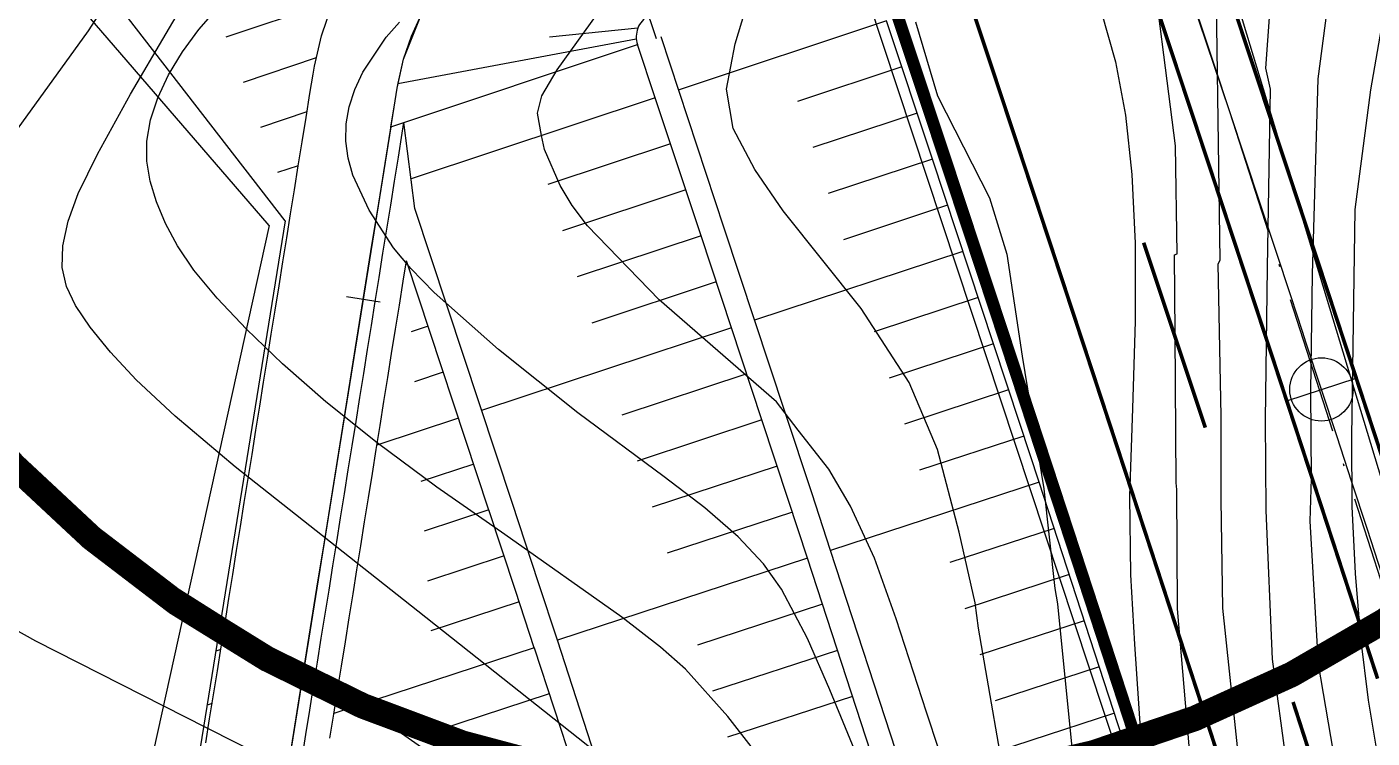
# Model space of a CAD drawing. Extents: x 217521 to 218543, y 254603 to 255798.
# Drawn here: x 217822.6 to 217877.8, y 255381.3 to 255410.5 of the extents above; entities that cross this region are included whole.
import ezdxf
from ezdxf.enums import TextEntityAlignment as Align

# ---------------------------------------------------------------- set-up
doc = ezdxf.new("R2010")
doc.units = 0
doc.header["$LTSCALE"] = 12
doc.header["$MEASUREMENT"] = 0
for name, pattern in [('A-DASHD01', [0.75, 0.5, -0.25]), ('A-ISONS10', [0.7086600000000001, 0.47244, -0.11811, 0, -0.11811]), ('CONTIN', [1000.001, 1000, -0.001]), ('HIDDENX2', [0.75, 0.5, -0.25])]:
    doc.linetypes.add(name, pattern=pattern)
doc.layers.get('0').update_dxf_attribs({"linetype": 'CONTINUOUS'})
for name, color, linetype in [('CA-ALGN-CNTR-광양', 2, 'CONTINUOUS'), ('CA-ALGN-CNTR-부체10', 2, 'CONTINUOUS'), ('CA-ALGN-STSM-광양', 2, 'CONTINUOUS'), ('CA-ALGN-STSM-부체10', 2, 'CONTINUOUS'), ('CA-ALGN-SUBL-광양', 1, 'CONTINUOUS'), ('CA-BORD-ROAD', 7, 'CONTINUOUS'), ('CAA001', 252, 'CONTINUOUS'), ('CAA002', 251, 'CONTINUOUS'), ('CD-DRAN-WALL', 4, 'CONTINUOUS'), ('CD-SDLL-TYP4', 4, 'H-DICHL04'), ('CD-SDLV-TYP1', 4, 'H-DICHV01'), ('CE-SLOP-BORD', 4, 'CONTINUOUS'), ('CE-SLOP-FILL', 1, 'CONTINUOUS'), ('CM-LANE-WHIC', 7, 'CONTINUOUS'), ('CM-LANE-WHID', 7, 'A-DASHD01'), ('CM-SFTY-GRAL', 3, 'E-FACLN05'), ('CM-SFTY-GWAL', 4, 'A-ISONS10'), ('CZ-HIDL', 2, 'A-DASHD01')]:
    doc.layers.add(name, color=color, linetype=linetype)
doc.styles.add('GTXT', font='romans.shx', dxfattribs={"bigfont": 'whgtxt.shx'})
doc.styles.get("Standard").update_dxf_attribs({"font": 'txt.shx', "bigfont": 'WHGTXT.SHX'})
doc.linetypes.add('E-FACLN05', pattern='A,1,[23,kscals.shx,S=0.075,R=0,X=0,Y=0],1', length=2)
doc.linetypes.add('H-DICHL04', pattern='A,0.9,[32,kscals.shx,S=0.1,R=0,X=0,Y=0],-0.333333,["L4",STANDARD,S=0.2,R=0,X=0,Y=-0.1],-0.416667', length=1.649999999999999)
doc.linetypes.add('H-DICHL04R', pattern='A,0.9,[32,kscals.shx,S=0.1,R=0,X=0,Y=0],-0.666667,["L4",STANDARD,S=0.2,R=180,X=0,Y=0.1],-0.083333', length=1.649999999999999)
doc.linetypes.add('H-DICHV01', pattern='A,0.9,[32,kscals.shx,S=0.1,R=360,X=0,Y=0],-0.333333,["V1",STANDARD,S=0.2,R=360,X=0,Y=-0.1],-0.416667', length=1.649999999999999)
doc.linetypes.add('H-DICHV01R', pattern='A,0.9,[32,kscals.shx,S=0.1,R=0,X=0,Y=0],-0.666667,["V1",STANDARD,S=0.2,R=180,X=0,Y=0.1],-0.083333', length=1.649999999999999)

# ---------------------------------------------------------------- blocks, each defined once
blk = doc.blocks.new('CASTAMS')
blk.add_line((0, -1.5), (0, 1.5))
at = {"style": 'GTXT', "flags": 1}
for tag, p in [('STA_DST', (0, -3.624746947281124)), ('XSEC_DAT', (0, -6.854719476030254))]:
    blk.add_attdef(tag, text='', height=2.5, dxfattribs=at).set_placement(p, align=Align.MIDDLE)
blk = doc.blocks.new('CASTAMM')
blk.add_line((0, -1.5), (0, 1.5))
blk.add_circle((0, 0), 1.3)
at = {"style": 'GTXT', "flags": 1}
for tag, p in [('STA_DST', (0, -3.624746947281124)), ('XSEC_DAT', (0, -6.854719476030254))]:
    blk.add_attdef(tag, text='', height=2.5, dxfattribs=at).set_placement(p, align=Align.MIDDLE)

msp = doc.modelspace()

# ---------------------------------------------------------------- linework, layer by layer
at = {"layer": 'CA-ALGN-CNTR-광양', "elevation": -159}
msp.add_lwpolyline([(217878.2456422969, 255388.0488704845), (217877.6244822969, 255389.9499704845), (217877.0025322969, 255391.8508004846), (217876.3797822969, 255393.7513804846), (217875.7562522969, 255395.6516904845), (217875.1319222969, 255397.5517504845), (217874.9757122969, 255398.0267204845), (217874.5068022969, 255399.4515504845), (217873.8808922969, 255401.3510804845), (217873.2541822969, 255403.2503604846), (217872.6266922969, 255405.1493704846), (217871.9984022969, 255407.0481204846), (217871.3693322969, 255408.9466104846), (217870.7394622969, 255410.8448404845)], dxfattribs=at)
at = {"layer": 'CA-ALGN-CNTR-부체10', "elevation": -159}
msp.add_lwpolyline([(217833.2703322969, 255379.5985904846), (217833.586812297, 255381.5733904846), (217833.9033022969, 255383.5482004847), (217834.2197922969, 255385.5230004846), (217834.5362722969, 255387.4978004846), (217834.852762297, 255389.4726004847), (217835.1692422969, 255391.4474004846), (217835.485732297, 255393.4222004846), (217835.8022122969, 255395.3970004846), (217836.118702297, 255397.3718004846), (217836.4351922969, 255399.3466004846), (217836.7516722969, 255401.3214004847), (217837.068162297, 255403.2962004846), (217837.3846422969, 255405.2710004846), (217837.7011322969, 255407.2458004846), (217837.826322297, 255408.0269704847), (217838.0892122969, 255409.2061504846), (217838.8294422969, 255411.0605304846)], dxfattribs=at)
at = {"layer": 'CA-ALGN-SUBL-광양', "linetype": 'Continuous', "elevation": -159}
msp.add_lwpolyline([(217903.4319709328, 255308.7264660488), (217833.3843980504, 255540.0851085741)], dxfattribs=at)
at = {"layer": 'CA-BORD-ROAD', "linetype": 'CONTIN', "elevation": -159}
msp.add_lwpolyline([(217837.5716859336, 255406.4380695748), (217837.7011322969, 255407.2458004846), (217837.826322297, 255408.0269704847), (217837.8615222969, 255408.2328404846), (217838.0892122969, 255409.2061504846), (217838.4129322969, 255410.1518604846), (217838.8294422969, 255411.0605304846), (217839.3345922969, 255411.9230804847), (217839.923322297, 255412.7308904846), (217840.589762297, 255413.4758904846), (217841.3272522969, 255414.1506404846), (217842.128422297, 255414.7483804847), (217842.985252297, 255415.2631604846), (217843.700382297, 255415.6097104846), (217843.8883722969, 255415.6917604846), (217844.8048922969, 255416.0917504846), (217845.7214122969, 255416.4917504846), (217846.225372297, 255416.7116904846), (217846.2254022969, 255416.7117004846)], dxfattribs=at)
at = {"layer": 'CA-BORD-ROAD', "elevation": -159}
msp.add_lwpolyline([(217829.9726699774, 255381.1398308564), (217830.1309134349, 255382.1272506898), (217830.2891622964, 255383.114645171), (217830.4473999773, 255384.1020408563), (217830.6056429005, 255385.089456121), (217830.7638927058, 255386.0768570025), (217830.9221299774, 255387.0642408563), (217831.0803699774, 255388.0516408565), (217831.2386131465, 255389.0390626901), (217831.3968627446, 255390.0264609794), (217831.5550999773, 255391.0138408562), (217831.713342329, 255392.001256442), (217831.8715935418, 255392.9886602849), (217832.0298299774, 255393.9760408564), (217832.1880699774, 255394.9634408564), (217832.3463130425, 255395.9508580384), (217832.5045625896, 255396.9382569862), (217832.6627999774, 255397.9256408562), (217832.8210428559, 255398.9130575335), (217832.9792933349, 255399.9004609448), (217833.1375299773, 255400.8878408565), (217833.2957699774, 255401.8752408564), (217833.4540131157, 255402.8626607903), (217833.6122639283, 255403.8500629213), (217833.7704999774, 255404.8374408562), (217833.9287426594, 255405.8248585968), (217834.0869926041, 255406.8122589254), (217834.245230163, 255407.7996420149), (217834.3733100594, 255408.5988446129), (217834.429424498, 255408.9270343661), (217834.7211171325, 255410.1739374274), (217835.1582777942, 255411.4510510111)], dxfattribs=at)
at = {"layer": 'CA-BORD-ROAD', "const_width": 0.5, "elevation": -159}
msp.add_lwpolyline([(217868.3604122969, 255380.6237004845), (217867.7423422969, 255382.5206804845), (217867.1234822969, 255384.4174004845), (217866.5038422969, 255386.3138604845), (217865.8834022969, 255388.2100604845), (217865.2621722969, 255390.1060004845), (217864.6401622969, 255392.0016904845), (217864.0173522969, 255393.8971104845), (217863.8615222969, 255394.3709304846), (217863.3937522969, 255395.7922804845), (217862.7693722969, 255397.6871804846), (217862.1441922969, 255399.5818304846), (217861.5182322969, 255401.4762104845), (217860.8914722969, 255403.3703304845), (217860.2639322969, 255405.2642004846), (217859.6356022969, 255407.1578004845), (217859.0064822969, 255409.0511304845), (217858.3765722969, 255410.9442104845)], dxfattribs=at)
at = {"layer": 'CAA001'}
for points, elevation in [([(217896.4024194463, 255349.3662551195), (217890.2988101279, 255351.6643712369), (217888.5934218008, 255352.6765242064), (217887.5613963945, 255353.6993491811), (217885.7814359132, 255356.2689494914), (217884.5947795195, 255358.0478868567), (217883.2103550966, 255360.8151487293), (217881.6281867538, 255364.9660248426), (217879.345519797, 255374.1882059846), (217878.4706566719, 255378.2197268596), (217877.687408297, 255382.8943884846), (217877.3676398282, 255385.4440916096), (217877.145775422, 255388.0969689847), (217877.0218150782, 255390.8530206097), (217876.995758797, 255393.7122464847), (217877.1318025957, 255403.0395973279), (217877.7818241659, 255407.9569675433), (217879.8858356271, 255420.0884902523)], -44), ([(217853.5567472969, 255379.4508704847), (217851.398943547, 255382.2309803596), (217849.663866297, 255384.1635739846), (217848.6285032032, 255385.0752677034), (217847.046127922, 255386.3015133597), (217842.2403407969, 255389.6976604846), (217839.4580476095, 255391.6450150472), (217837.010979547, 255393.4618277347), (217834.8991366095, 255395.1480985471), (217833.122518797, 255396.7038274846), (217831.646065297, 255398.1247069533), (217830.4347152969, 255399.4064293596), (217829.4884687969, 255400.5489947034), (217828.807325797, 255401.5524029846), (217828.3178758282, 255402.4699560159), (217827.946708422, 255403.3549556097), (217827.6938235782, 255404.2074017659), (217827.5592212969, 255405.0272944846), (217827.5578389532, 255405.8511136096), (217827.704613922, 255406.7153389846), (217827.9995462032, 255407.6199706097), (217828.4426357969, 255408.5650084847), (217829.0123455156, 255409.5141881097), (217829.6871381719, 255410.4312449847), (217830.4670137656, 255411.3161791097)], -54), ([(217866.705409797, 255411.2222576096), (217867.297986422, 255409.1072790159), (217867.7115672969, 255406.9109769846), (217867.9723578282, 255404.4804747346), (217868.106563422, 255401.6628954846), (217868.1141840782, 255398.4582392347), (217867.995219797, 255394.8665059846), (217867.884062422, 255391.2683486096), (217867.9151037969, 255388.0444199846), (217868.0883439219, 255385.1947201096), (217869.6756010777, 255361.6510072019), (217869.8976953219, 255355.4364468745), (217869.8976953219, 255354.1047565683), (217870.1197654569, 255351.8852671594), (217870.7859999709, 255350.5535601574), (217871.2301402409, 255349.6657777505)], -49)]:
    msp.add_lwpolyline(points, dxfattribs=dict(at, elevation=elevation))
at = {"layer": 'CAA002'}
for points, elevation in [([(217888.1201005112, 255350.2195199352), (217886.2800410178, 255351.256700745), (217884.020600692, 255353.781755728), (217883.0125870674, 255354.8853185551), (217882.2214908414, 255355.8736263668), (217881.825954783, 255356.4666110538), (217881.2326265862, 255358.0478868567), (217880.4415303602, 255361.0128102917), (217879.0571059372, 255365.9543159584), (217877.0561959087, 255376.0310865129), (217875.6396880344, 255384.3743360596), (217875.298391698, 255390.2466323203), (217875.3521762704, 255391.9901865127), (217875.3154274095, 255395.5782143346), (217875.3887290794, 255400.3842356129), (217875.6257989546, 255408.3985276973), (217877.0003791736, 255418.9172079269)], -45), ([(217888.5256307932, 255303.1208449087), (217888.2138450603, 255313.5386050335), (217888.2259074311, 255314.5071650939), (217889.163715566, 255318.0984881877), (217890.5917526284, 255321.2967805937), (217895.462402552, 255329.200863508), (217899.7420591789, 255335.4434431528), (217900.6198955994, 255338.2089402795), (217900.6198931885, 255340.9744407455), (217899.1886365827, 255342.8053905327), (217897.7573896206, 255343.6445781476), (217893.9598119046, 255345.780685398), (217884.1816121882, 255349.6238416113), (217882.1989812713, 255351.4756972872), (217880.7737420528, 255353.4761572486), (217879.2252088638, 255356.3589888979), (217876.1043145499, 255367.1747105434), (217873.7518520063, 255384.5794320722), (217873.4881857671, 255390.6773890296), (217873.4566176407, 255394.4053464347), (217873.5362553445, 255400.6647539569), (217873.6710052433, 255407.9778317261), (217873.4697737433, 255408.8400878511), (217874.1149227201, 255417.7459256015)], -46), ([(217845.9840802188, 255380.7642826019), (217838.6784343282, 255386.5509934378), (217831.1739276798, 255392.4784275588), (217828.7146195176, 255394.5594074251), (217827.117274797, 255396.0518958283), (217826.0634729854, 255397.1897200618), (217825.2347935509, 255398.2067074182), (217824.6312364933, 255399.1028578977), (217824.2528018126, 255399.8781715002), (217824.0837750489, 255400.6529120745), (217824.1084417423, 255401.547343469), (217824.3268018927, 255402.5614656838), (217824.7388555001, 255403.695278719), (217825.5286639815, 255405.3136712688), (217826.880288754, 255407.7815320276), (217831.268987172, 255415.2656581722)], -55), ([(217887.2580514528, 255302.6441638802), (217886.5067889732, 255313.9323159857), (217886.5210832601, 255314.7224040278), (217887.4053785439, 255318.4853048374), (217889.069879273, 255321.9954179652), (217897.2612577921, 255335.6341876456), (217897.8146779774, 255337.9228761319), (217897.7192560485, 255340.306927682), (217896.7650849779, 255341.5275608736), (217892.7385081338, 255343.9879005372), (217882.0831833586, 255347.9909824776), (217881.3389351732, 255348.5496858034), (217879.4483012868, 255350.0790154673), (217877.7868779306, 255351.9193583181), (217876.3011001471, 255354.6457971514), (217873.9614100592, 255365.3334760963), (217871.7037173657, 255386.6799541471), (217871.6377293221, 255391.1177237537), (217871.641356297, 255394.5547835346), (217871.518220197, 255400.8124762846), (217871.6035247613, 255400.9574255195), (217871.3960114496, 255415.3762683672)], -47), ([(217828.0381141875, 255414.8672236878), (217825.1427007657, 255410.3715338323), (217822.0562857188, 255406.0926538596)], -56), ([(217874.8000138086, 255350.3625593875), (217873.3769914305, 255352.9326054049), (217871.8185055684, 255363.492241649), (217869.8527206126, 255386.6497620972), (217869.8182267407, 255391.5506926946), (217869.7919034626, 255391.8177755284), (217869.7583275189, 255397.9307561471), (217869.7231166222, 255401.183390462), (217869.8332201575, 255401.2255010698), (217869.7649327263, 255405.6562371748), (217868.6537372015, 255414.3110078517)], -48), ([(217863.9162396324, 255348.5529095666), (217863.1002312194, 255354.0452692762), (217862.6530960899, 255364.5405602344), (217862.5706576473, 255365.1109847763), (217862.1966762529, 255370.0556222449), (217860.054529208, 255380.8724189736), (217859.5480927497, 255382.3989441953), (217858.2999409543, 255386.2309816292), (217857.4084022569, 255388.726262005), (217856.4277108802, 255390.8650732978), (217855.5361745638, 255392.3800640959), (217854.2880227683, 255393.9841725655), (217853.3964840709, 255395.1426958833), (217848.5821822477, 255399.3312007975), (217845.6313963563, 255402.3683578581), (217845.002382043, 255403.2101849124), (217844.5163378594, 255404.0320666909), (217843.8763420938, 255405.501959155), (217843.7463255201, 255406.0791667684), (217843.589572685, 255406.9952756651), (217843.7678804244, 255407.7082122284), (217844.3919563222, 255408.7776178748), (217846.8882599131, 255412.2531862256)], -52), ([(217866.0951206596, 255349.4417442639), (217865.3660525869, 255354.2870467579), (217864.8535457442, 255364.5451651159), (217862.9877724789, 255378.3573744714), (217861.6822668652, 255385.8526088379), (217861.5439782632, 255386.888136549), (217860.8853996054, 255389.7956676514), (217859.993860908, 255393.1821183307), (217858.8348641727, 255395.9447501181), (217856.8734814194, 255398.9747333171), (217853.6639468706, 255402.9850044911), (217852.5049477544, 255404.6782290294), (217851.613409057, 255406.3714551704), (217851.3459486383, 255407.97556364), (217851.7025641172, 255409.8470235212), (217852.4157926942, 255412.2531862256)], -51), ([(217857.052366608, 255379.7401159436), (217855.5852051251, 255383.3230062596), (217854.6656855673, 255385.433822844), (217853.5935538376, 255387.4594208471), (217852.8618509034, 255388.4912220924), (217851.8151799165, 255389.6036371158), (217850.4535408768, 255390.7966659174), (217848.7769337845, 255392.0703084971), (217845.2445988751, 255394.6892018909), (217841.9839586219, 255397.2900841971), (217839.3461504563, 255399.6316689229), (217838.392484943, 255400.6147422583), (217837.6823118095, 255401.4726695752), (217836.6748609438, 255403.013190187), (217836.006216122, 255404.4533347909), (217835.8098831969, 255405.1498836534), (217835.7201262219, 255405.8495736409), (217835.736945197, 255406.5524047533), (217835.8603401219, 255407.2583769909), (217836.0876710719, 255407.9675764909), (217836.4162981219, 255408.6800893909), (217837.3774405219, 255410.1150553909), (217837.9247647181, 255410.7317598173)], -53), ([(217859.1023245915, 255410.7381954274), (217859.993860908, 255407.7082122284), (217862.1335514008, 255403.5197073143), (217862.8467823588, 255401.2026606786), (217863.4708582565, 255397.0141557645), (217864.362394573, 255391.5780098611), (217864.8081651121, 255387.4786210157), (217864.9206824571, 255386.8487816751), (217866.9795986742, 255366.3130291388), (217867.6318739545, 255354.5288242396), (217868.2740016868, 255350.3305789611)], -50), ([(217821.2338268438, 255392.867565344), (217822.6950515362, 255391.6546819163), (217824.7711785977, 255390.1464642737), (217827.4622080284, 255388.3429124163), (217830.7681398282, 255386.244026344), (217836.9612515235, 255382.2621399338), (217839.282566666, 255380.6546116907), (217841.087054672, 255379.3026934221), (217842.6064918682, 255378.0352125842), (217844.0726545821, 255376.680996633), (217845.4855428135, 255375.2400455686), (217846.8451565626, 255373.7123593909), (217848.09528217, 255372.1136383596), (217849.1797059766, 255370.4595827346), (217850.0984279825, 255368.7501925159), (217850.8514481876, 255366.9854677034), (217851.4645711524, 255365.1936914895), (217851.9636014376, 255363.4031470667), (217852.3485390431, 255361.6138344349), (217852.6193839688, 255359.825753594), (217852.953985879, 255355.7459253909), (217853.1025972657, 255350.6563005628), (217853.2013932921, 255347.8774882151)], -56), ([(217820.2765565626, 255386.8373896048), (217822.9830551094, 255385.3311208714), (217829.9831082657, 255381.7792124847), (217833.6949174825, 255379.9001853596), (217836.7722546016, 255378.1745929847), (217839.2151196232, 255376.6024353597), (217841.023512547, 255375.1837124846), (217842.4725556876, 255373.8141055002), (217843.8373713594, 255372.3892955471), (217845.1179595626, 255370.9092826252), (217846.3143202969, 255369.3740667347), (217847.3775490938, 255367.8202887815), (217848.2587414845, 255366.2845896721), (217848.9578974688, 255364.7669694065), (217849.4750170469, 255363.2674279846), (217849.8599604688, 255361.6981843752), (217850.1625879845, 255359.9714575471), (217850.3828995938, 255358.0872475002), (217850.5208952969, 255356.0455542346), (217850.9830875469, 255347.1401577346)], -57)]:
    msp.add_lwpolyline(points, dxfattribs=dict(at, elevation=elevation))
at = {"layer": 'CD-DRAN-WALL'}
msp.add_lwpolyline([(217842.8779465963, 255426.6905012998), (217844.9830669812, 255420.4156956949), (217846.3504096197, 255416.3388564357), (217848.4545298453, 255410.0637153782)], dxfattribs=at)
at = {"layer": 'CD-SDLL-TYP4', "linetype": 'H-DICHL04R', "elevation": -159, "flags": 128}
msp.add_lwpolyline([(217837.571659103, 255406.4380738747), (217830.1052506154, 255359.8506260118)], dxfattribs=at)
at = {"layer": 'CD-SDLV-TYP1', "elevation": -159, "flags": 128}
msp.add_lwpolyline([(217832.5782358396, 255402.3778792997), (217819.8612084456, 255417.1139163181), (217813.8481966473, 255419.6688713804)], dxfattribs=at)
at = {"layer": 'CD-SDLV-TYP1', "linetype": 'H-DICHV01R', "elevation": -159, "flags": 128}
msp.add_lwpolyline([(217832.5782358396, 255402.3778792997), (217823.5826178008, 255361.5638116475), (217823.0828510851, 255358.4388538415)], dxfattribs=at)
at = {"layer": 'CE-SLOP-BORD', "linetype": 'CONTIN'}
for p, q in [((217859.7893373784, 255405.1067671338, -159), (217857.9021673785, 255410.7861871338, -159)), ((217837.571659103, 255406.4380738747, -159), (217847.6869144609, 255409.8085609041, -159)), ((217848.4143222969, 255407.6270304846, -159), (217847.6869144609, 255409.8085609041, -159)), ((217851.246732297, 255402.2742004846, -159), (217848.6611718514, 255410.1247886629, -159)), ((217848.6611718514, 255410.1247886629, -159), (217848.6611718514, 255410.1247886629, -159)), ((217847.9270339604, 255409.0884311961, -159), (217847.92543373, 255409.0932024085, -159)), ((217850.2975522969, 255401.9594704846, -159), (217848.4143222969, 255407.6270304846, -159)), ((217838.5524138327, 255403.0784993545, -159), (217838.1066341946, 255406.6163320149, -159)), ((217862.2945173784, 255397.5305471337, -159), (217859.7893373784, 255405.1067671338, -159)), ((217842.5407122969, 255391.0170104845, -159), (217838.5524138327, 255403.0784993545, -159)), ((217853.7471922969, 255394.7122204846, -159), (217851.246732297, 255402.2742004846, -159)), ((217852.7974922969, 255394.3990704846, -159), (217850.2975522969, 255401.9594704846, -159)), ((217841.591271389, 255390.7030646893, -159), (217838.2085787179, 255400.93306888, -159)), ((217863.3865573784, 255394.2146371338, -159), (217862.2945173784, 255397.5305471337, -159)), ((217853.887252297, 255391.0900904845, -159), (217852.7974922969, 255394.3990704846, -159)), ((217854.8371822969, 255391.4025504846, -159), (217853.7471922969, 255394.7122204846, -159)), ((217864.1651073784, 255391.8456371337, -159), (217863.3865573784, 255394.2146371338, -159)), ((217870.3490673784, 255372.8791671337, -159), (217864.1651073784, 255391.8456371337, -159)), ((217843.628002297, 255387.7155004845, -159), (217842.5407122969, 255391.0170104845, -159)), ((217854.6641822969, 255388.7260404846, -159), (217853.887252297, 255391.0900904845, -159)), ((217855.6142722969, 255389.0380104845, -159), (217854.8371822969, 255391.4025504846, -159)), ((217842.6781847574, 255387.4026960064, -159), (217841.5908947573, 255390.7042060064, -159)), ((217860.8352322969, 255369.7991804845, -159), (217854.6641822969, 255388.7260404846, -159)), ((217861.7866122969, 255370.1071804845, -159), (217855.6142722969, 255389.0380104845, -159)), ((217844.4031722969, 255385.3568004845, -159), (217843.628002297, 255387.7155004845, -159)), ((217843.4531606846, 255385.0445859165, -159), (217842.6779906846, 255387.4032859165, -159)), ((217843.453082297, 255385.0448404846, -159), (217849.6088922969, 255366.1647204846, -159)), ((217850.560272297, 255366.4727204846, -159), (217844.4031722969, 255385.3568004845, -159))]:
    msp.add_line(p, q, dxfattribs=at)
at = {"layer": 'CE-SLOP-BORD', "linetype": 'CONTIN', "elevation": -159}
for points in [[(217833.2337512583, 255402.5723063074), (217820.3983618379, 255419.1799047782)], [(217833.9222726283, 255380.5068704315), (217834.0805127853, 255381.4942675346), (217834.2387627535, 255382.4816712127), (217834.3970026283, 255383.4690804315), (217834.5552420313, 255384.4564784924), (217834.7134926283, 255385.4438804315), (217834.8717326283, 255386.4312804315), (217835.0299726283, 255387.4186804315), (217835.1882118471, 255388.4060755567), (217835.3464626283, 255389.3934804316), (217835.5047026284, 255390.3808804316), (217835.6629425651, 255391.3682788135), (217835.8211926283, 255392.3556804315), (217835.9794326283, 255393.3430804315), (217836.1376726284, 255394.3304804315), (217836.2959122464, 255395.3178785676), (217836.4541626283, 255396.3052804315), (217836.6124026283, 255397.2926804315), (217836.7706424283, 255398.2800780627), (217836.9288926283, 255399.2674804315), (217837.0871326283, 255400.2548804315), (217837.2453726284, 255401.2422804316), (217837.4036126881, 255402.229678372), (217837.5618626283, 255403.2170804315), (217837.7201026283, 255404.2044804315), (217837.878341847, 255405.1918755567), (217838.0365926283, 255406.1792804315), (217838.1066341946, 255406.6163320149)], [(217833.2337512583, 255402.5723063074), (217829.6767181318, 255380.5213642581), (217825.2763862605, 255359.6502025766)], [(217835.067912715, 255381.3360261671), (217835.2261636667, 255382.323432669), (217835.3844032911, 255383.3108403254), (217835.5426421824, 255384.2982326115), (217835.700893291, 255385.2856403253), (217835.859133291, 255386.2730403253), (217836.017373291, 255387.2604403253), (217836.1756124273, 255388.2478316275), (217836.3338632911, 255389.2352403253), (217836.4921032911, 255390.2226403254), (217836.6503423478, 255391.21003588), (217836.808593291, 255392.1974403253), (217836.966833291, 255393.1848403253), (217837.1250732911, 255394.1722403253), (217837.2833123238, 255395.1596322261), (217837.4415632911, 255396.1470403253), (217837.5998032911, 255397.1344403254), (217837.7580421372, 255398.1218346688), (217837.916293291, 255399.1092403253), (217838.074533291, 255400.0966403253), (217838.2085787179, 255400.9330688799)]]:
    msp.add_lwpolyline(points, dxfattribs=at)
at = {"layer": 'CE-SLOP-BORD', "linetype": 'CONTIN'}
msp.add_arc((217848.6356336071, 255410.1246819968, -159), 1.000000281806164, 119.5532478239489, 198.4285010215792, dxfattribs=at)
at = {"layer": 'CE-SLOP-FILL', "linetype": 'CONTIN'}
for p, q in [((217834.7442946517, 255411.435199023, -159), (217830.7922725053, 255410.1116387643, -159)), ((217847.7002161851, 255410.4782280478, -159), (217844.0790560349, 255410.1160748768, -159)), ((217857.902172297, 255410.7862504846, -159), (217849.3631122969, 255407.9429504845, -159)), ((217847.6399208191, 255410.0321800643, -159), (217837.856581008, 255408.2039409629, -159)), ((217834.5085684135, 255409.2653520978, -159), (217831.501971316, 255408.2600062846, -159)), ((217858.5312222969, 255408.8931304846, -159), (217854.2610322969, 255407.4734504845, -159)), ((217848.4143222969, 255407.6270304846, -159), (217838.3994679256, 255404.2923211155, -159)), ((217834.1244326079, 255407.0458799873, -159), (217832.2123778943, 255406.4065272113, -159)), ((217859.1602822969, 255406.9999904845, -159), (217854.889502297, 255405.5820804846, -159)), ((217849.041912297, 255405.7382904846, -159), (217844.0094165428, 255404.0651776691, -159)), ((217833.7703418808, 255404.8364543491, -159), (217832.9227844725, 255404.553048138, -159)), ((217859.7893422969, 255405.1068304845, -159), (217855.5180322969, 255403.6905204846, -159)), ((217849.6696622969, 255403.8490804845, -159), (217844.6121613721, 255402.1699771117, -159)), ((217860.4156222969, 255403.2128004846, -159), (217856.1436522969, 255401.7985204845, -159)), ((217850.2975522969, 255401.9594704846, -159), (217845.2150940672, 255400.2741858512, -159)), ((217861.0419222969, 255401.3187504846, -159), (217852.4967422969, 255398.4938804846, -159)), ((217850.9223422969, 255400.0699504845, -159), (217845.8175316865, 255398.3799512494, -159)), ((217861.6682122969, 255399.4246904846, -159), (217857.395062297, 255398.0139404846, -159)), ((217839.0972359687, 255398.2455745422, -159), (217838.4005313537, 255398.0145553133, -159)), ((217851.5472722969, 255398.1800104846, -159), (217841.2930634307, 255394.7901741653, -159)), ((217862.2945222969, 255397.5306104845, -159), (217858.0208622969, 255396.1214104845, -159)), ((217839.7202676195, 255396.3613902496, -159), (217838.5352660491, 255395.9690834824, -159)), ((217852.1723322969, 255396.2897004845, -159), (217847.0445522969, 255394.5968104845, -159)), ((217862.9185422969, 255395.6358104846, -159), (217858.6442722969, 255394.2284504845, -159)), ((217840.3435987883, 255394.4763001482, -159), (217836.9964761321, 255393.369808356, -159)), ((217852.7974922969, 255394.3990704846, -159), (217847.6691022969, 255392.7080404845, -159)), ((217863.5422722969, 255393.7409004845, -159), (217859.2674322969, 255392.3352904845, -159)), ((217840.9671905812, 255392.5904218631, -159), (217838.804360408, 255391.8763795352, -159)), ((217853.4201722969, 255392.5083404845, -159), (217848.2910522969, 255390.8195104845, -159)), ((217864.1651122969, 255391.8457004845, -159), (217855.6142722969, 255389.0380104845, -159)), ((217841.5910097156, 255390.7038569407, -159), (217838.9387105806, 255389.829289996, -159)), ((217854.0426322969, 255390.6173204846, -159), (217848.9128222969, 255388.9305804845, -159)), ((217864.7834922969, 255389.9491104845, -159), (217860.5073222969, 255388.5475504846, -159)), ((217842.2121009019, 255388.8179398784, -159), (217839.0729214298, 255387.7843233233, -159)), ((217854.6641822969, 255388.7260404846, -159), (217844.4031722969, 255385.3568004845, -159)), ((217865.4018722969, 255388.0525104846, -159), (217861.1250022969, 255386.6530904845, -159)), ((217842.8330449451, 255386.9314842679, -159), (217839.207139601, 255385.7392450842, -159)), ((217855.2808922968, 255386.8345304846, -159), (217850.1494822969, 255385.1526604845, -159)), ((217866.0202622969, 255386.1558804845, -159), (217861.7427222969, 255384.7584904845, -159)), ((217830.586671249, 255384.9710754825, -159), (217830.3837207923, 255384.9042513841, -159)), ((217843.453082297, 255385.0448404846, -159), (217835.2295592387, 255382.3446208758, -159)), ((217855.8977122969, 255384.9427004846, -159), (217850.765462297, 255383.2634104846, -159)), ((217866.6386522969, 255384.2592504846, -159), (217862.3604922969, 255382.8637604846, -159)), ((217830.2326138592, 255382.7618109432, -159), (217830.0272305101, 255382.6942785569, -159)), ((217844.0678222969, 255383.1593304845, -159), (217839.434802297, 255381.6408104846, -159)), ((217856.514632297, 255383.0505704846, -159), (217851.3815822969, 255381.3737004846, -159)), ((217867.2570522969, 255382.3626004846, -159), (217858.6995622969, 255379.5752304846, -159))]:
    msp.add_line(p, q, dxfattribs=at)
at = {"layer": 'CM-LANE-WHIC', "const_width": 0.15, "elevation": -159}
for points in [[(217867.4910058603, 255392.9358662363), (217866.8670374154, 255394.8348071422), (217866.7114570797, 255395.3078579256), (217866.2433083578, 255396.7303606758), (217865.6184654666, 255398.6266334987), (217864.9928835778, 255400.5224760357), (217864.366525243, 255402.4180425756), (217863.7393662158, 255404.3133560608), (217863.1114285978, 255406.2084100214), (217862.4827010848, 255408.1031783606), (217861.8531785066, 255409.9976967688), (217861.2228651937, 255411.8919621586)], [(217874.3312016381, 255395.183469787), (217873.70692937, 255397.0833353266), (217873.5508267817, 255397.5579740483), (217873.0820445831, 255398.9824016621), (217872.4563139635, 255400.8813685627), (217871.8297938622, 255402.7800543778), (217871.2024943742, 255404.6784691569), (217870.5743947676, 255406.5766251315), (217869.9455154044, 255408.4745211865), (217869.3158377843, 255410.3721528214), (217868.6853692914, 255412.2695179151)], [(217877.1812832122, 255396.1199712664), (217876.5568843512, 255398.02022207), (217876.4005641574, 255398.4955224332), (217875.9315180104, 255399.920752073), (217875.3054175039, 255401.8208415061), (217874.6785064807, 255403.7207120202), (217874.0508148456, 255405.6203135658), (217873.4223233308, 255407.5196539111), (217872.7930515739, 255409.4187341716), (217872.1629780757, 255411.3175588471)], [(217878.4276459745, 255392.3171722368), (217877.804700593, 255394.2183446146), (217877.1810729486, 255396.1189482974)], [(217878.0588769855, 255383.7811343719), (217877.439490168, 255385.6821475299), (217876.8193121315, 255387.5829052652), (217876.1983447038, 255389.4834119676), (217875.5765886298, 255391.3836453693), (217874.954031698, 255393.2836322345), (217874.3305970293, 255395.1836477931)], [(217881.6051895066, 255349.2441524948), (217881.0001925496, 255351.1466608461), (217880.3944133129, 255353.0488998847), (217879.7878335209, 255354.9508856926), (217879.1804651551, 255356.8526319528), (217878.5723022757, 255358.7541060646), (217877.9633488156, 255360.6553269496), (217877.3535884527, 255362.5563243379), (217876.7430578582, 255364.4570461416), (217876.1317207769, 255366.3575020677), (217875.5195967263, 255368.257724508), (217874.9066784235, 255370.1576840593), (217874.2929672369, 255372.0574074227), (217873.6784759098, 255373.9568451883), (217873.0631860419, 255375.8560234151), (217872.4470991574, 255377.7549681722), (217871.8302236973, 255379.6536633861), (217871.2125681433, 255381.5520730074), (217870.5941140474, 255383.4502230927), (217869.9748628811, 255385.3481397253), (217869.3548252379, 255387.2458003928), (217868.7340054538, 255389.1431718967), (217868.1123806901, 255391.0403134946), (217867.4894090516, 255392.9389175204)]]:
    msp.add_lwpolyline(points, dxfattribs=at)
at = {"layer": 'CM-LANE-WHID', "const_width": 0.15, "elevation": -159}
for points in [[(217870.9902460591, 255394.0860211382), (217868.461265719, 255401.6757680668)], [(217877.0571075531, 255375.2087397436), (217874.5914625551, 255382.8192978534)]]:
    msp.add_lwpolyline(points, dxfattribs=at)
at = {"layer": 'CM-SFTY-GRAL'}
msp.add_lwpolyline([(217814.754617515, 255533.0792647097), (217827.4559568488, 255498.0086176147), (217842.6133368489, 255454.6965476147), (217852.9124668489, 255424.4816876146), (217870.4504368489, 255371.4428776147), (217881.9982668489, 255335.3373476146), (217891.655597551, 255304.2978882112)], dxfattribs=at)
at = {"layer": 'CM-SFTY-GWAL'}
msp.add_lwpolyline([(217903.3431725968, 255308.6930728869), (217894.7172022969, 255336.6226404846), (217871.9984022969, 255407.0481204846), (217850.1667122969, 255471.4476504846), (217843.5329162344, 255490.3153942027), (217836.8991222969, 255509.1830704846), (217830.1475122969, 255528.0089904846), (217826.6763114432, 255537.5624912351)], dxfattribs=at)
at = {"layer": 'CZ-HIDL', "linetype": 'HIDDENX2', "const_width": 1.048712705154422, "elevation": -159}
msp.add_lwpolyline([(217896.9799722178, 255436.103694509, 841.5135490676583), (217897.0386888589, 255435.8997799351, 841.5135490676583)], format="xyb", dxfattribs=at)

# ---------------------------------------------------------------- block references
at = {"layer": 'CA-ALGN-STSM-광양', "rotation": 288.177859202834}
msp.add_blockref('CASTAMM', (217875.756242297, 255395.6517204845, -159), dxfattribs=at)
at = {"layer": 'CA-ALGN-STSM-부체10', "xscale": 0.4667, "yscale": 0.4667, "zscale": 0.4667, "rotation": 80.8950779261181}
msp.add_blockref('CASTAMS', (217836.435192297, 255399.3466004846, -159), dxfattribs=at)

doc.saveas('drawing.dxf')
